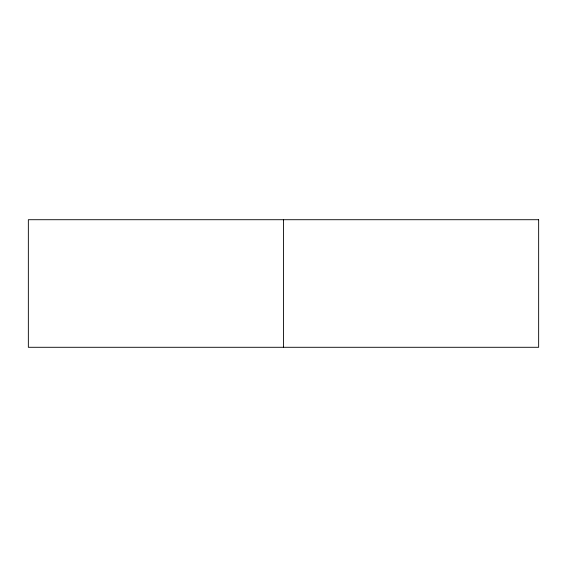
<?xml version="1.0" encoding="UTF-8"?>
<svg xmlns="http://www.w3.org/2000/svg" width="567" height="567" viewBox="0 0 567 567"><rect width="100%" height="100%" fill="white"/><g stroke="black" fill="none" stroke-linecap="round" stroke-linejoin="round"><path stroke-width="0.85" d="M283.5 219.713L283.5 347.288M538.65 219.713L28.35 219.713L28.35 347.288L538.65 347.288L538.65 219.713"/></g></svg>
